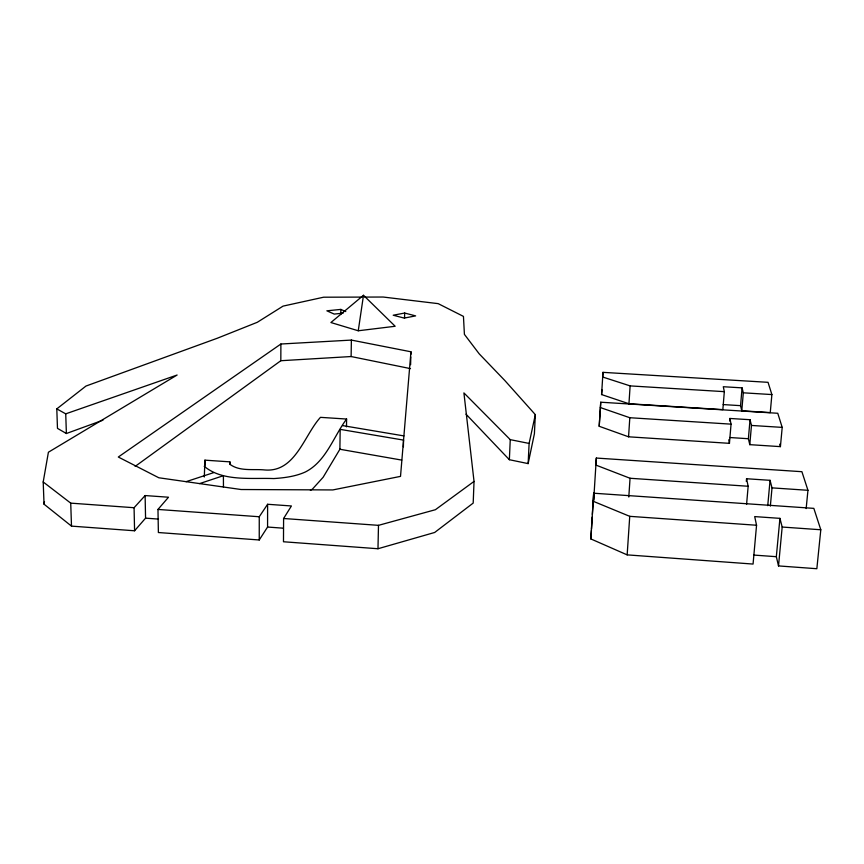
<?xml version="1.0" encoding="UTF-8"?>
<svg xmlns="http://www.w3.org/2000/svg" width="864" height="864" viewBox="0 0 864 864"><rect width="100%" height="100%" fill="white"/><g stroke="black" fill="none" stroke-linecap="round" stroke-linejoin="round"><path stroke-width="1.3" d="M361.994 297.097L323.622 297.205L283.068 306.115L257.288 322.294L217.361 338.213L85.968 386.057L56.797 408.888L65.729 413.845L177.12 375.019L48.406 452.228L43.2 481.972L44.042 504.198L71.496 526.122L134.579 530.777L134.071 507.719L145.12 495.558L168.502 497.221L157.972 509.436L158.382 532.526L259.243 539.978L259.254 516.748L267.613 504.274L291.416 505.969L283.597 518.497L283.478 541.76L377.978 548.737L434.668 532.472L473.191 503.086L474.034 481.421L463.914 392.915L510.257 439.657L529.114 443.437L528.142 463.612L509.36 459.713L466.009 414.169M259.243 539.978L267.57 527.04L267.613 504.274M135.13 466.409L280.822 360.72L280.897 344.012L351.389 340.081L410.951 351.788L410.886 354.38M340.772 314.496L340.848 309.409L326.873 310.813L334.195 314.075L343.138 313.168M346.486 426.838L346.604 419.04L320.458 417.344C304.128 435.229 295.391 472.414 265.01 469.984C253.692 468.774 240.343 471.647 230.45 464.681L229.856 461.851L204.93 460.156L204.304 477.004M410.497 368.626L351.119 356.54L351.389 340.081M377.978 548.737L378.486 525.344L435.391 509.717L474.034 481.421M404.536 318.157L404.665 313.049L393.206 315.22L404.179 318.092L415.638 315.889L404.665 313.049M403.38 446.839L403.553 440.1L340.178 429.365L339.887 449.258L401.717 460.091M410.605 364.738L410.81 356.972M509.36 459.713L510.257 439.657M364.64 297.086L383.162 297.032L438.178 303.642L463.45 316.397L464.411 334.368L479.185 353.819L504.846 380.538L535.334 414.644L534.406 433.728L528.142 463.612M590.803 538.909L593.676 493.214L813.834 508.367L820.8 529.762L816.847 568.717L778.518 565.92L776.326 556.697L779.933 518.357L754.693 516.596L756.551 525.247L753.062 564.062L627.156 554.872L590.803 538.909L591.44 530.399M591.516 529.07L592.24 517.115M592.391 514.458L593.676 493.214M806.155 508.572L807.948 490.298L801.9 471.701L596.333 458.06L593.665 500.472L594.227 493.052M729.875 418.457L731.052 424.148L729.443 443.34L628.56 436.806L599.206 426.287L600.739 402.214L777.762 413.273L782.201 427.388L780.419 446.634L749.79 444.658L748.386 438.728L750.038 419.72L729.875 418.457L729.659 420.984M600.739 402.214L599.206 426.287M601.582 394.567L602.986 372.352L768.031 382.32L771.887 394.567L770.256 412.582L741.776 410.8L740.556 405.659L742.068 387.86L723.298 386.726L724.324 391.651L722.844 409.622L628.949 403.758L601.582 394.567L601.938 389.74M628.949 403.758L630.126 385.895L602.64 377.006L602.986 372.352M628.56 436.806L629.813 417.722L600.34 407.56M628.798 497.027L630.05 478.267L595.804 465.048L596.333 458.06M627.156 554.872L629.737 516.337L593.071 501.217M410.951 351.788L400.518 476.377L332.845 489.931L241.078 489.521L158.814 477.77L118.303 457.024L280.897 344.012M741.776 410.8L743.31 392.818L742.068 387.86M746.312 481.41L746.55 478.742L770.062 480.33L772.016 487.868L770.342 506.11M749.79 444.658L751.464 425.444L750.038 419.72M746.572 504.468L748.159 486.259L746.55 478.742M767.74 505.667L770.062 480.33M778.518 565.92L782.179 527.04L779.933 518.357M358.258 330.772L363.496 295.283L395.172 326.268L358.258 330.772L330.901 322.531L363.496 295.283M44.042 504.198L44.474 501.628M529.114 443.437L535.334 414.644M340.168 448.794L323.136 477.274L312.444 489.089L310.37 490.342M346.604 419.04C333.418 436.72 326.192 461.365 305.381 471.971C295.466 476.453 284.602 477.846 273.845 478.57C251.197 477.641 222.653 481.81 204.206 466.279M134.579 530.777L145.562 518.152L145.12 495.558M56.797 408.888L57.478 428.371L66.388 433.512L102.967 420.185M199.595 483.602L223.398 475.686L223.463 487.21M186.106 481.669L213.721 472.608M280.822 360.72L351.119 356.54M630.126 385.895L724.324 391.651M743.31 392.818L771.887 394.567M723.179 404.579L740.556 405.659M629.813 417.722L731.052 424.148M751.464 425.444L782.201 427.388M729.626 437.519L748.386 438.728M630.05 478.267L748.159 486.259M772.016 487.868L807.948 490.298M629.737 516.337L756.551 525.247M782.179 527.04L820.8 529.762M43.2 481.972L70.729 503.14L134.071 507.719M157.972 509.436L259.254 516.748M283.597 518.497L378.486 525.344M753.905 555.077L776.326 556.697M145.562 518.152L158.512 519.091M267.57 527.04L283.37 528.196M342.533 425.585L403.909 435.91M340.848 309.409L345.773 311.569M779.684 444.193L780.419 446.634M728.752 439.798L729.443 443.34M65.729 413.845L66.388 433.512M70.729 503.14L71.496 526.122M204.93 460.156L204.973 465.458M229.856 461.851L229.867 464.508"/></g></svg>
